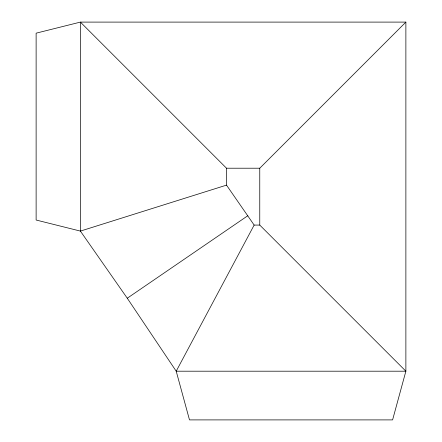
<?xml version="1.0" encoding="UTF-8"?>
<svg xmlns="http://www.w3.org/2000/svg" width="442" height="442" viewBox="0 0 442 442"><rect width="100%" height="100%" fill="white"/><g stroke="black" fill="none" stroke-linecap="round" stroke-linejoin="round"><path stroke-width="0.66" d="M254.15 225.077L176.209 371.197L189.496 419.9L392.595 419.9L405.878 371.197L405.878 22.1L80.4 22.1L36.122 33.172L36.122 220.022L80.4 231.094L226.514 185.132L226.514 168.214L80.4 22.1L80.4 231.094L127.268 298.217L176.209 371.197L405.878 371.197L259.763 225.077L254.15 225.077L226.514 185.132M259.763 225.077L259.763 168.214L405.878 22.1M127.268 298.217L247.857 215.696M226.514 168.214L259.763 168.214"/></g></svg>
